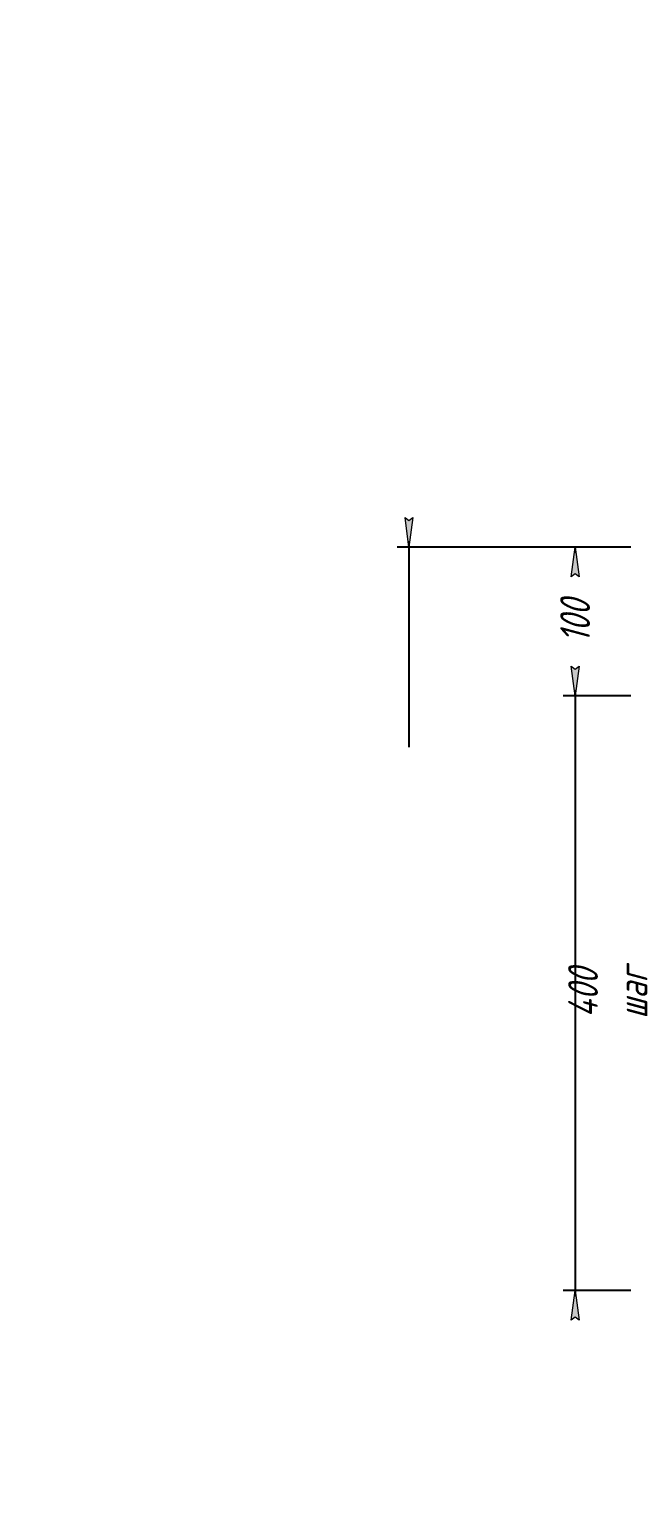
# Model space of a CAD drawing. Header units: millimetres. Extents: x 0 to 841, y 0 to 594.
# Drawn here: x 0 to 99.5, y 346.4 to 594 of the extents above; entities that cross this region are included whole.
import ezdxf

# ---------------------------------------------------------------- set-up
doc = ezdxf.new("R2010")
doc.units = ezdxf.units.MM
doc.linetypes.add('K5LT_THIN', pattern=[0])
doc.layers.add('Системный слой', color=7, linetype='Continuous')
doc.layers.add('Системный слой (1)', color=7, linetype='Continuous', true_color=0x909090)
doc.styles.add('KDIMTEXTSTYLE', font='GOST_AU.SHX', dxfattribs={"width": 0.96, "oblique": 15, "height": 5})
doc.dimstyles.new('KDIMSTYLE (0.25)', dxfattribs={"dimtxt": 5, "dimasz": 1, "dimexe": 2, "dimexo": 0, "dimgap": 1, "dimtad": 1, "dimlfac": 4, "dimtxsty": 'KDIMTEXTSTYLE', "dimsah": 1, "dimcen": 0, "dimdle": 1, "dimadec": 0, "dimazin": 0, "dimtfac": 0.667, "dimtmove": 0, "dimatfit": 3, "dimfxl": 1, "dimtvp": 1, "dimtolj": 1, "dimtzin": 0, "dimarcsym": 0})

# ---------------------------------------------------------------- blocks, each defined once
blk = doc.blocks.new('KDIMARROW_01')
at = {"layer": 'Системный слой'}
blk.add_hatch(color=0, dxfattribs=at).paths.add_polyline_path([(0, 0), (-5, 0.658262491226197), (-4.5, 5.51091059616309e-16), (-5, -0.6582624912261956)])
at = {"layer": 'Системный слой', "color": 0, "linetype": 'K5LT_THIN', "lineweight": 18}
for p, q in [((-4.5, 5.51091059616309e-16), (-5, 0.658262491226197)), ((-5, 0.658262491226197), (0, 0)), ((0, 0), (-5, -0.6582624912261956)), ((-5, -0.6582624912261956), (-4.5, 5.51091059616309e-16))]:
    blk.add_line(p, q, dxfattribs=at)
at = {"layer": 'Системный слой (1)', "color": 0, "linetype": 'K5LT_THIN', "lineweight": 18}
blk.add_line((0, 0), (-1, 0), dxfattribs=at)

msp = doc.modelspace()

# ---------------------------------------------------------------- dimensions: what is measured, and where the dimension line sits
at = {"layer": 'Системный слой (1)', "color": 7}
msp.add_linear_dim(base=(63.79391672947179, 157.8925909572728), p1=(103.1327550448677, 506.9478597754511), p2=(103.1327550448677, 157.8925909572728), angle=90, location=(63.79391672947179, 326.8925909572728), text='\\H5.0;\\W0.965;\\Q15;\\A1;{\\H5.0;\\W0.965;\\Q15;\\Q15;h\\S^ 1;\\Q15;}', dimstyle='KDIMSTYLE (0.25)', override={"dimexo": 0, "dimblk1": 'KDIMARROW_01', "dimblk2": 'KDIMARROW_01', "dimse1": 0, "dimse2": 0, "dimclrt": 7, "dimtolj": 1}, dxfattribs=at).render()
msp.add_linear_dim(base=(91.71311365146983, 506.9478598555694), p1=(106.3827550448675, 481.9478597754513), p2=(102.9327550322017, 506.9478598555694), angle=90, location=(91.71311365146983, 494.4478598155104), dimstyle='KDIMSTYLE (0.25)', override={"dimexo": 0, "dimpost": '\\H5.0;\\W0.965;\\Q15;<>', "dimblk1": 'KDIMARROW_01', "dimblk2": 'KDIMARROW_01', "dimse1": 0, "dimse2": 0, "dimclrt": 7, "dimtolj": 1}, dxfattribs=at).render()
msp.add_linear_dim(base=(91.71311365146983, 381.9478597754513), p1=(104.3827550448675, 481.9478597754513), p2=(104.3827550448674, 381.9478597754513), angle=90, dimstyle='KDIMSTYLE (0.25)', override={"dimexo": 0, "dimpost": '\\H5.0;\\W0.965;\\Q15;<>\\X\\H5.0;\\W0.965;\\Q15;\\Q15;шаг', "dimblk1": 'KDIMARROW_01', "dimblk2": 'KDIMARROW_01', "dimse1": 0, "dimse2": 0, "dimclrt": 7, "dimtolj": 1}, dxfattribs=at).render()

doc.saveas('drawing.dxf')
